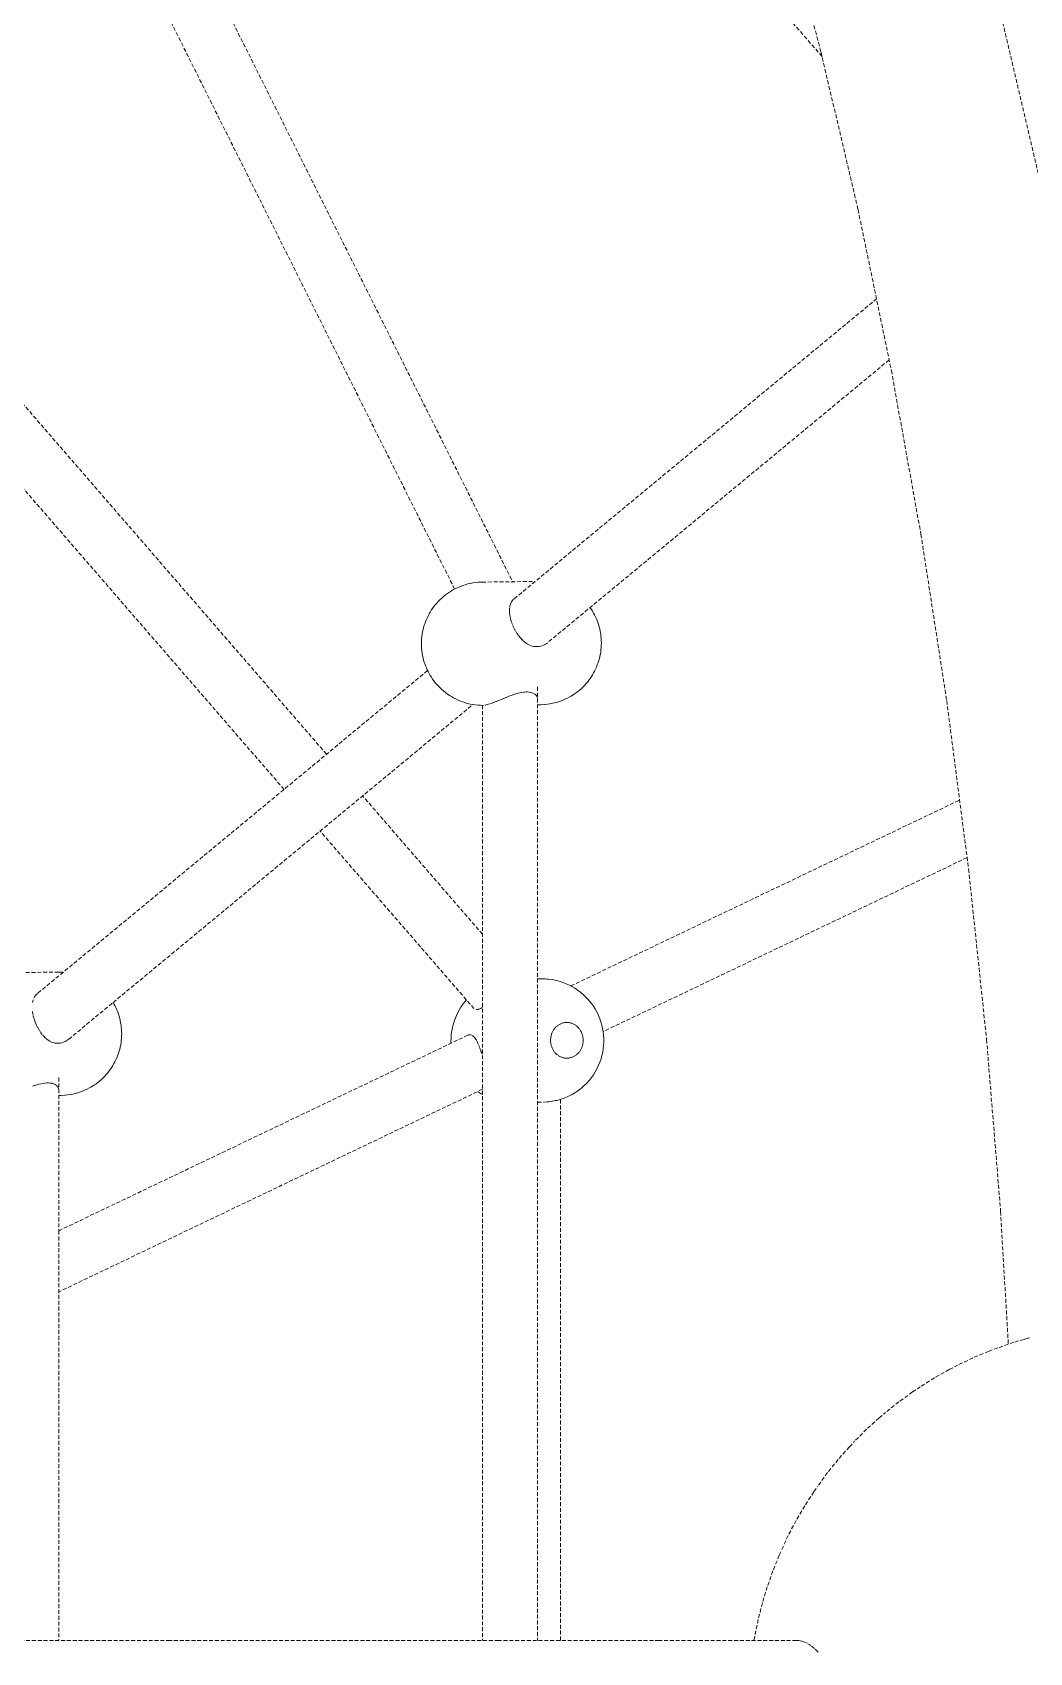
# Model space of a CAD drawing. Header units: millimetres. Extents: x -4710 to 4801, y -2494 to 3533.
# Drawn here: x 2273 to 2598, y 782 to 1311 of the extents above; entities that cross this region are included whole.
import ezdxf

# ---------------------------------------------------------------- set-up
doc = ezdxf.new("R2010")
doc.units = ezdxf.units.MM
doc.linetypes.add('HIDDEN', pattern=[1.905, 1.27, -0.635])
doc.layers.add('DIKOM_ЗОНА', color=90, linetype='Continuous')
doc.layers.add('DIKOM_ОБЪЕКТ', color=7, linetype='Continuous')

msp = doc.modelspace()

# ---------------------------------------------------------------- linework, layer by layer
at = {"layer": 'DIKOM_ЗОНА', "color": 3, "lineweight": 15}
msp.add_lwpolyline([(4784.014, 570.156, 0.0938746), (4783.602, 942.374, 0.2995804), (2291.139, 3510.482, 0.0687424), (1632.505, 3510.482, 0.06059), (1009.06, 3334.362, -0.2008128), (236.945, 3334.362, 0.06059), (-386.5, 3510.482, 0.0687424), (-1045.134, 3510.482, 0.2995804), (-3537.597, 942.374, 0.0938746), (-3538.009, 570.156, 0.3002322), (-1045.134, -2003.615, 0.0687424), (-386.5, -2003.615, 0.06059), (236.945, -1827.494, -0.2008128), (1009.06, -1827.494, 0.06059), (1632.505, -2003.615, 0.0687424), (2291.139, -2003.615, 0.3002322)], format="xyb", close=True, dxfattribs=at)
at = {"layer": 'DIKOM_ОБЪЕКТ', "color": 7, "linetype": 'HIDDEN', "lineweight": 15}
for p, q in [((2191.107, 1608.808), (2429.74, 1131.544)), ((2176.818, 1597.14), (2410.808, 1129.15)), ((2530.712, 1302.989), (2279.199, 1593.41)), ((2517.362, 1353.716), (2530.551, 1303.672)), ((2588.783, 1317.916), (2601.158, 1265.193)), ((2530.358, 1304.497), (2542.437, 1253.032)), ((2369.006, 1075.236), (2176.449, 1297.582)), ((2355.143, 1063.751), (2164.59, 1283.777)), ((2542.437, 1253.032), (2553.316, 1200.507)), ((2430.252, 1125.97), (2548.471, 1223.901)), ((2552.599, 1203.966), (2441.147, 1111.63)), ((2553.316, 1200.507), (2562.969, 1147.033)), ((2562.969, 1147.033), (2571.378, 1092.725)), ((2406.597, 1126.23), (2407.212, 1126.745)), ((2407.212, 1126.745), (2407.8, 1127.236)), ((2407.8, 1127.236), (2408.473, 1127.718)), ((2408.473, 1127.718), (2409.097, 1128.158)), ((2409.097, 1128.158), (2409.823, 1128.599)), ((2409.823, 1128.599), (2410.478, 1128.982)), ((2410.478, 1128.982), (2411.251, 1129.376)), ((2411.251, 1129.376), (2411.935, 1129.696)), ((2411.935, 1129.696), (2412.747, 1130.04)), ((2412.747, 1130.04), (2413.455, 1130.291)), ((2413.455, 1130.291), (2414.301, 1130.579)), ((2414.301, 1130.579), (2415.166, 1130.806)), ((2415.166, 1130.806), (2415.9, 1130.987)), ((2416.786, 1131.155), (2415.9, 1130.987)), ((2417.532, 1131.258), (2416.786, 1131.155)), ((2418.432, 1131.364), (2417.532, 1131.258)), ((2419.748, 1131.429), (2418.432, 1131.364)), ((2419.748, 1131.429), (2437.082, 1131.629)), ((2402.482, 1121.029), (2402.802, 1121.575)), ((2402.802, 1121.575), (2403.199, 1122.234)), ((2403.199, 1122.234), (2403.621, 1122.848)), ((2403.621, 1122.848), (2404.036, 1123.424)), ((2404.036, 1123.424), (2404.501, 1124.02)), ((2404.501, 1124.02), (2404.987, 1124.583)), ((2404.987, 1124.583), (2405.495, 1125.153)), ((2405.495, 1125.153), (2406.047, 1125.696)), ((2406.047, 1125.696), (2406.597, 1126.23)), ((2428.709, 1122.375), (2428.718, 1121.828)), ((2428.727, 1122.578), (2428.71, 1122.376)), ((2428.76, 1121.117), (2428.715, 1121.743)), ((2428.727, 1122.578), (2428.754, 1122.909)), ((2428.837, 1123.516), (2428.784, 1123.144)), ((2428.933, 1123.893), (2428.843, 1123.544)), ((2428.975, 1124.067), (2429.105, 1124.421)), ((2429.254, 1124.746), (2429.151, 1124.545)), ((2429.356, 1124.957), (2429.261, 1124.761)), ((2429.616, 1125.344), (2429.368, 1124.974)), ((2429.838, 1125.592), (2429.617, 1125.344)), ((2430.261, 1125.978), (2429.929, 1125.693)), ((2455.422, 1122.506), (2455.027, 1123.072)), ((2455.807, 1121.891), (2455.422, 1122.506)), ((2456.124, 1121.322), (2455.807, 1121.891)), ((2400.509, 1115.91), (2400.695, 1116.629)), ((2400.695, 1116.629), (2400.908, 1117.326)), ((2400.908, 1117.326), (2401.041, 1117.758)), ((2401.041, 1117.758), (2401.296, 1118.478)), ((2401.296, 1118.478), (2401.578, 1119.169)), ((2401.578, 1119.169), (2401.803, 1119.666)), ((2401.803, 1119.666), (2402.13, 1120.366)), ((2402.13, 1120.366), (2402.482, 1121.029)), ((2428.802, 1120.837), (2428.763, 1121.079)), ((2428.855, 1120.434), (2428.82, 1120.721)), ((2428.904, 1120.181), (2428.861, 1120.392)), ((2428.995, 1119.731), (2428.904, 1120.181)), ((2429.173, 1119.022), (2429.048, 1119.529)), ((2429.367, 1118.431), (2429.187, 1118.978)), ((2429.416, 1118.273), (2429.661, 1117.602)), ((2429.946, 1116.936), (2429.817, 1117.253)), ((2430.141, 1116.529), (2429.963, 1116.895)), ((2430.141, 1116.529), (2430.283, 1116.239)), ((2456.466, 1120.707), (2456.124, 1121.322)), ((2456.785, 1120.059), (2456.466, 1120.707)), ((2457.081, 1119.381), (2456.785, 1120.059)), ((2457.277, 1118.901), (2457.081, 1119.381)), ((2457.532, 1118.238), (2457.277, 1118.901)), ((2457.762, 1117.552), (2457.532, 1118.238)), ((2457.966, 1116.844), (2457.762, 1117.552)), ((2458.146, 1116.117), (2457.966, 1116.844)), ((2458.218, 1115.809), (2458.146, 1116.117)), ((2399.98, 1111.29), (2399.994, 1112.02)), ((2399.994, 1110.559), (2399.98, 1111.29)), ((2399.994, 1112.02), (2400.034, 1112.746)), ((2400.044, 1112.876), (2400.117, 1113.653)), ((2400.117, 1113.653), (2400.219, 1114.419)), ((2400.219, 1114.419), (2400.35, 1115.173)), ((2400.35, 1115.173), (2400.509, 1115.91)), ((2430.574, 1115.703), (2430.388, 1116.054)), ((2430.675, 1115.516), (2430.932, 1115.106)), ((2430.932, 1115.106), (2431.05, 1114.912)), ((2431.141, 1114.775), (2431.488, 1114.247)), ((2431.581, 1114.125), (2431.941, 1113.641)), ((2432.012, 1113.56), (2432.165, 1113.38)), ((2432.172, 1113.371), (2432.392, 1113.096)), ((2432.413, 1113.071), (2432.884, 1112.566)), ((2432.906, 1112.543), (2433.168, 1112.303)), ((2433.241, 1112.236), (2433.397, 1112.085)), ((2433.419, 1112.067), (2433.924, 1111.656)), ((2433.945, 1111.641), (2434.467, 1111.287)), ((2434.53, 1111.253), (2434.8, 1111.105)), ((2434.8, 1111.105), (2435, 1110.99)), ((2435.019, 1110.978), (2435.557, 1110.736)), ((2440.074, 1110.948), (2439.536, 1110.709)), ((2440.466, 1111.17), (2440.093, 1110.957)), ((2441.128, 1111.614), (2440.633, 1111.266)), ((2458.36, 1115.119), (2458.218, 1115.809)), ((2458.477, 1114.416), (2458.36, 1115.119)), ((2458.568, 1113.703), (2458.477, 1114.416)), ((2458.634, 1112.982), (2458.568, 1113.703)), ((2458.674, 1112.256), (2458.634, 1112.982)), ((2458.636, 1110.078), (2458.674, 1110.801)), ((2458.687, 1111.529), (2458.674, 1112.256)), ((2458.674, 1110.801), (2458.687, 1111.529)), ((2400.036, 1109.831), (2399.994, 1110.559)), ((2400.104, 1109.108), (2400.036, 1109.831)), ((2400.223, 1108.185), (2400.12, 1108.955)), ((2400.354, 1107.426), (2400.223, 1108.185)), ((2400.514, 1106.682), (2400.354, 1107.426)), ((2400.701, 1105.956), (2400.514, 1106.682)), ((2400.914, 1105.25), (2400.701, 1105.956)), ((2435.577, 1110.728), (2436.122, 1110.546)), ((2436.143, 1110.541), (2436.692, 1110.419)), ((2436.692, 1110.419), (2437.241, 1110.356)), ((2437.262, 1110.353), (2437.817, 1110.349)), ((2438.394, 1110.406), (2437.838, 1110.349)), ((2438.969, 1110.526), (2438.414, 1110.409)), ((2439.536, 1110.709), (2438.988, 1110.531)), ((2457.539, 1104.827), (2457.768, 1105.505)), ((2457.768, 1105.505), (2457.972, 1106.205)), ((2457.972, 1106.205), (2458.15, 1106.925)), ((2458.222, 1107.266), (2458.15, 1106.925)), ((2458.222, 1107.266), (2458.364, 1107.951)), ((2458.364, 1107.951), (2458.48, 1108.65)), ((2458.48, 1108.65), (2458.57, 1109.36)), ((2458.57, 1109.36), (2458.636, 1110.078)), ((2401.985, 1102.558), (2274.675, 997.087)), ((2400.914, 1105.25), (2401.047, 1104.849)), ((2401.303, 1104.12), (2401.047, 1104.849)), ((2401.586, 1103.419), (2401.303, 1104.12)), ((2401.894, 1102.747), (2401.586, 1103.419)), ((2401.894, 1102.747), (2402.139, 1102.238)), ((2402.492, 1101.561), (2402.139, 1102.238)), ((2402.869, 1100.922), (2402.492, 1101.561)), ((2402.869, 1100.922), (2403.211, 1100.37)), ((2403.632, 1099.739), (2403.211, 1100.37)), ((2455.433, 1100.562), (2455.039, 1099.968)), ((2455.433, 1100.562), (2455.818, 1101.162)), ((2455.818, 1101.162), (2456.179, 1101.799)), ((2456.475, 1102.361), (2456.179, 1101.799)), ((2456.475, 1102.361), (2456.794, 1102.997)), ((2456.794, 1102.997), (2457.089, 1103.665)), ((2457.089, 1103.665), (2457.359, 1104.361)), ((2457.539, 1104.827), (2457.359, 1104.361)), ((2403.632, 1099.739), (2404.048, 1099.19)), ((2404.514, 1098.575), (2404.048, 1099.19)), ((2405.002, 1098.011), (2404.514, 1098.575)), ((2405.002, 1098.011), (2405.509, 1097.449)), ((2406.038, 1096.914), (2405.509, 1097.449)), ((2406.038, 1096.914), (2406.612, 1096.376)), ((2407.181, 1095.879), (2406.612, 1096.376)), ((2407.181, 1095.879), (2407.816, 1095.371)), ((2408.422, 1094.92), (2407.816, 1095.371)), ((2431.418, 1095.114), (2430.734, 1094.917)), ((2432.094, 1095.277), (2431.431, 1095.118)), ((2432.744, 1095.413), (2432.122, 1095.282)), ((2433.375, 1095.508), (2432.766, 1095.417)), ((2433.706, 1095.535), (2433.385, 1095.509)), ((2433.972, 1095.557), (2433.706, 1095.535)), ((2434.181, 1095.558), (2434.542, 1095.561)), ((2434.551, 1095.56), (2435.08, 1095.521)), ((2435.088, 1095.52), (2435.582, 1095.436)), ((2435.59, 1095.433), (2435.967, 1095.326)), ((2436.051, 1095.304), (2436.46, 1095.149)), ((2436.466, 1095.146), (2436.704, 1095.016)), ((2436.833, 1094.945), (2437.145, 1094.711)), ((2437.871, 1097.223), (2437.872, 785.931)), ((2449.612, 1094.706), (2450.211, 1095.11)), ((2450.901, 1095.627), (2450.211, 1095.11)), ((2450.901, 1095.627), (2451.466, 1096.077)), ((2452.094, 1096.632), (2451.466, 1096.077)), ((2452.094, 1096.632), (2452.622, 1097.121)), ((2453.184, 1097.706), (2452.622, 1097.121)), ((2453.184, 1097.706), (2453.673, 1098.227)), ((2453.673, 1098.227), (2454.142, 1098.796)), ((2454.612, 1099.379), (2454.142, 1098.796)), ((2454.612, 1099.379), (2455.039, 1099.968)), ((2299.373, 994.18), (2416.811, 1091.465)), ((2408.422, 1094.92), (2409.114, 1094.449)), ((2409.754, 1094.051), (2409.114, 1094.449)), ((2409.754, 1094.051), (2410.496, 1093.622)), ((2411.166, 1093.283), (2410.496, 1093.622)), ((2411.166, 1093.283), (2411.953, 1092.904)), ((2411.953, 1092.904), (2412.766, 1092.582)), ((2413.474, 1092.303), (2412.766, 1092.582)), ((2413.474, 1092.303), (2414.321, 1092.037)), ((2415.047, 1091.83), (2414.321, 1092.037)), ((2415.047, 1091.83), (2415.92, 1091.622)), ((2416.661, 1091.49), (2415.92, 1091.622)), ((2417.553, 1091.343), (2416.661, 1091.49)), ((2418.453, 1091.258), (2417.553, 1091.343)), ((2418.453, 1091.258), (2419.206, 1091.204)), ((2420.217, 1091.188), (2419.206, 1091.204)), ((2419.875, 1091.193), (2419.875, 785.931)), ((2420.831, 1091.287), (2420.626, 1091.245)), ((2421.08, 1091.339), (2420.878, 1091.295)), ((2421.497, 1091.454), (2421.093, 1091.343)), ((2421.76, 1091.523), (2421.559, 1091.469)), ((2422.292, 1091.695), (2421.961, 1091.593)), ((2422.966, 1091.929), (2422.565, 1091.78)), ((2423.483, 1092.103), (2423.023, 1091.95)), ((2424.234, 1092.391), (2423.615, 1092.158)), ((2424.447, 1092.465), (2424.251, 1092.397)), ((2424.906, 1092.66), (2424.477, 1092.476)), ((2425.539, 1092.91), (2424.923, 1092.667)), ((2426.324, 1093.243), (2425.623, 1092.948)), ((2426.761, 1093.412), (2426.34, 1093.25)), ((2427.052, 1093.54), (2426.836, 1093.445)), ((2427.79, 1093.84), (2427.067, 1093.547)), ((2428.154, 1093.975), (2427.805, 1093.846)), ((2428.533, 1094.134), (2428.309, 1094.04)), ((2429.274, 1094.416), (2428.547, 1094.14)), ((2429.807, 1094.597), (2429.288, 1094.421)), ((2430.006, 1094.673), (2429.807, 1094.597)), ((2430.721, 1094.913), (2430.122, 1094.713)), ((2437.173, 1094.682), (2437.41, 1094.464)), ((2437.433, 1094.434), (2437.619, 1094.189)), ((2437.669, 1094.084), (2437.766, 1093.903)), ((2437.771, 1093.884), (2437.851, 1093.601)), ((2437.871, 1091.385), (2438.914, 1091.397)), ((2438.914, 1091.397), (2440.232, 1091.462)), ((2440.232, 1091.462), (2441.162, 1091.575)), ((2441.162, 1091.575), (2441.879, 1091.67)), ((2442.795, 1091.849), (2441.879, 1091.67)), ((2442.795, 1091.849), (2443.501, 1092.015)), ((2444.394, 1092.258), (2443.501, 1092.015)), ((2444.394, 1092.258), (2445.084, 1092.493)), ((2445.947, 1092.797), (2445.084, 1092.493)), ((2446.785, 1093.165), (2445.947, 1092.797)), ((2446.785, 1093.165), (2447.442, 1093.459)), ((2448.237, 1093.881), (2447.442, 1093.459)), ((2448.237, 1093.881), (2448.866, 1094.233)), ((2449.612, 1094.706), (2448.866, 1094.233)), ((2571.378, 1092.725), (2578.524, 1037.697)), ((2419.875, 1016.497), (2380.792, 1061.627)), ((2448.728, 999.582), (2575.594, 1060.261)), ((2417.096, 992.216), (2366.928, 1050.143)), ((2578.033, 1041.477), (2459.282, 984.679)), ((2578.524, 1037.697), (2584.391, 982.069)), ((2263.223, 1003.881), (2281.683, 1004.093)), ((2281.683, 1004.093), (2282.963, 1004.072)), ((2437.871, 1001.881), (2438.837, 1001.888)), ((2439.881, 1001.887), (2438.837, 1001.888)), ((2439.881, 1001.887), (2440.389, 1001.856)), ((2440.923, 1001.821), (2440.389, 1001.856)), ((2440.923, 1001.821), (2441.489, 1001.783)), ((2442.584, 1001.637), (2441.489, 1001.783)), ((2443.668, 1001.418), (2442.584, 1001.637)), ((2443.668, 1001.418), (2444.136, 1001.322)), ((2444.136, 1001.322), (2445.201, 1001.033)), ((2445.201, 1001.033), (2446.249, 1000.674)), ((2446.683, 1000.518), (2446.249, 1000.674)), ((2446.683, 1000.518), (2447.7, 1000.093)), ((2447.7, 1000.093), (2448.693, 999.602)), ((2273.148, 994.547), (2273.293, 995.063)), ((2273.718, 996.006), (2273.494, 995.576)), ((2273.94, 996.329), (2273.731, 996.028)), ((2274.313, 996.771), (2274.006, 996.426)), ((2274.666, 997.08), (2274.329, 996.787)), ((2414.244, 994.529), (2413.537, 993.625)), ((2414.674, 995.013), (2414.244, 994.529)), ((2449.078, 999.393), (2448.693, 999.602)), ((2449.078, 999.393), (2450.03, 998.843)), ((2450.03, 998.843), (2450.95, 998.231)), ((2450.95, 998.231), (2451.835, 997.559)), ((2452.146, 997.32), (2451.835, 997.559)), ((2452.146, 997.32), (2452.979, 996.601)), ((2452.979, 996.601), (2453.773, 995.828)), ((2453.773, 995.828), (2454.522, 995.005)), ((2454.744, 994.757), (2454.522, 995.005)), ((2454.744, 994.757), (2455.433, 993.901)), ((2273.042, 991.225), (2273.097, 990.895)), ((2273.115, 994.364), (2273.068, 994.121)), ((2273.135, 990.614), (2273.097, 990.895)), ((2273.269, 989.974), (2273.139, 990.588)), ((2273.48, 989.138), (2273.336, 989.706)), ((2284.873, 982.169), (2299.373, 994.18)), ((2299.599, 993.774), (2299.373, 994.18)), ((2299.941, 993.159), (2299.599, 993.774)), ((2300.26, 992.511), (2299.941, 993.159)), ((2300.556, 991.832), (2300.26, 992.511)), ((2300.753, 991.352), (2300.556, 991.832)), ((2301.007, 990.69), (2300.753, 991.352)), ((2301.237, 990.004), (2301.007, 990.69)), ((2301.441, 989.296), (2301.237, 990.004)), ((2301.621, 988.569), (2301.441, 989.296)), ((2411.157, 989.407), (2410.748, 988.33)), ((2411.627, 990.453), (2411.157, 989.407)), ((2412.155, 991.465), (2411.627, 990.453)), ((2412.741, 992.438), (2412.155, 991.465)), ((2412.741, 992.438), (2412.883, 992.674)), ((2413.537, 993.625), (2412.883, 992.674)), ((2417.794, 991.915), (2418.007, 991.902)), ((2418.007, 991.902), (2418.233, 991.912)), ((2418.491, 991.966), (2418.237, 991.912)), ((2418.761, 992.045), (2418.499, 991.968)), ((2419.036, 992.145), (2418.766, 992.046)), ((2419.317, 992.268), (2419.041, 992.147)), ((2419.606, 992.414), (2419.322, 992.27)), ((2419.875, 992.571), (2419.612, 992.417)), ((2455.433, 993.901), (2456.074, 993.002)), ((2456.665, 992.061), (2456.074, 993.002)), ((2457.203, 991.084), (2456.665, 992.061)), ((2457.317, 990.875), (2457.203, 991.084)), ((2457.317, 990.875), (2457.789, 989.886)), ((2457.789, 989.886), (2458.207, 988.868)), ((2273.56, 988.887), (2273.493, 989.092)), ((2273.56, 988.887), (2273.688, 988.499)), ((2273.896, 987.911), (2273.726, 988.371)), ((2273.896, 987.911), (2273.984, 987.672)), ((2273.999, 987.633), (2274.16, 987.276)), ((2274.267, 987.016), (2274.16, 987.276)), ((2274.31, 986.912), (2274.52, 986.489)), ((2274.52, 986.488), (2274.638, 986.242)), ((2274.68, 986.164), (2274.779, 985.986)), ((2274.779, 985.986), (2275.005, 985.551)), ((2275.014, 985.535), (2275.121, 985.362)), ((2275.121, 985.362), (2275.395, 984.908)), ((2275.414, 984.878), (2275.558, 984.675)), ((2275.563, 984.667), (2275.815, 984.279)), ((2275.834, 984.251), (2276.258, 983.692)), ((2301.694, 988.261), (2301.621, 988.569)), ((2301.835, 987.57), (2301.694, 988.261)), ((2301.952, 986.867), (2301.835, 987.57)), ((2302.044, 986.154), (2301.952, 986.867)), ((2302.109, 985.433), (2302.044, 986.154)), ((2302.149, 984.708), (2302.109, 985.433)), ((2302.163, 983.98), (2302.149, 984.708)), ((2302.15, 983.253), (2302.163, 983.98)), ((2409.879, 984.874), (2409.73, 983.747)), ((2410.093, 985.988), (2409.879, 984.874)), ((2410.401, 987.227), (2410.117, 986.102)), ((2410.748, 988.33), (2410.401, 987.227)), ((2442.387, 983.64), (2442.463, 983.88)), ((2442.463, 983.88), (2442.549, 984.117)), ((2442.644, 984.349), (2442.549, 984.117)), ((2442.644, 984.349), (2442.748, 984.577)), ((2442.748, 984.577), (2442.861, 984.8)), ((2442.861, 984.8), (2442.983, 985.018)), ((2443.114, 985.229), (2442.983, 985.018)), ((2443.114, 985.229), (2443.253, 985.434)), ((2443.253, 985.434), (2443.399, 985.631)), ((2443.554, 985.821), (2443.399, 985.631)), ((2443.554, 985.821), (2443.715, 986.003)), ((2443.715, 986.003), (2443.884, 986.178)), ((2443.884, 986.178), (2444.059, 986.344)), ((2444.241, 986.501), (2444.059, 986.344)), ((2444.241, 986.501), (2444.429, 986.65)), ((2444.429, 986.65), (2444.622, 986.79)), ((2444.821, 986.92), (2444.622, 986.79)), ((2444.821, 986.92), (2445.026, 987.04)), ((2445.026, 987.04), (2445.234, 987.151)), ((2445.234, 987.151), (2445.446, 987.251)), ((2445.663, 987.341), (2445.446, 987.251)), ((2445.663, 987.341), (2445.883, 987.421)), ((2445.883, 987.421), (2446.106, 987.489)), ((2446.106, 987.489), (2446.331, 987.547)), ((2446.558, 987.594), (2446.331, 987.547)), ((2446.558, 987.594), (2446.788, 987.631)), ((2446.788, 987.631), (2447.019, 987.656)), ((2447.251, 987.67), (2447.019, 987.656)), ((2447.251, 987.67), (2447.483, 987.673)), ((2447.483, 987.673), (2447.715, 987.665)), ((2447.715, 987.665), (2447.946, 987.645)), ((2448.176, 987.615), (2447.946, 987.645)), ((2448.176, 987.615), (2448.405, 987.573)), ((2448.405, 987.573), (2448.632, 987.521)), ((2448.632, 987.521), (2448.856, 987.458)), ((2449.078, 987.384), (2448.856, 987.458)), ((2449.078, 987.384), (2449.296, 987.299)), ((2449.296, 987.299), (2449.512, 987.204)), ((2449.723, 987.099), (2449.512, 987.204)), ((2449.723, 987.099), (2449.93, 986.984)), ((2449.93, 986.984), (2450.131, 986.859)), ((2450.131, 986.859), (2450.328, 986.724)), ((2450.519, 986.581), (2450.328, 986.724)), ((2450.519, 986.581), (2450.704, 986.428)), ((2450.704, 986.428), (2450.883, 986.266)), ((2451.056, 986.096), (2450.883, 986.266)), ((2451.056, 986.096), (2451.222, 985.918)), ((2451.222, 985.918), (2451.38, 985.732)), ((2451.38, 985.732), (2451.531, 985.539)), ((2451.674, 985.339), (2451.531, 985.539)), ((2451.674, 985.339), (2451.809, 985.132)), ((2451.935, 984.919), (2451.809, 985.132)), ((2452.053, 984.701), (2451.935, 984.919)), ((2452.163, 984.476), (2452.053, 984.701)), ((2452.163, 984.476), (2452.263, 984.248)), ((2452.263, 984.248), (2452.355, 984.014)), ((2452.437, 983.776), (2452.355, 984.014)), ((2458.207, 988.868), (2458.568, 987.824)), ((2458.568, 987.824), (2458.871, 986.758)), ((2458.871, 986.758), (2459.115, 985.673)), ((2459.115, 985.673), (2459.299, 984.575)), ((2459.299, 984.575), (2459.423, 983.467)), ((2276.397, 983.535), (2276.711, 983.159)), ((2276.731, 983.136), (2277.197, 982.665)), ((2277.219, 982.645), (2277.377, 982.511)), ((2277.508, 982.399), (2277.702, 982.225)), ((2277.713, 982.216), (2278.211, 981.848)), ((2278.232, 981.834), (2278.748, 981.526)), ((2278.849, 981.478), (2279.279, 981.276)), ((2279.298, 981.267), (2279.832, 981.076)), ((2279.853, 981.069), (2280.395, 980.94)), ((2280.406, 980.938), (2280.952, 980.871)), ((2280.963, 980.87), (2281.507, 980.865)), ((2282.082, 980.922), (2281.53, 980.866)), ((2281.613, 919.652), (2415.01, 983.455)), ((2282.647, 981.042), (2282.093, 980.924)), ((2283.212, 981.227), (2282.659, 981.045)), ((2283.434, 981.324), (2283.234, 981.235)), ((2283.779, 981.476), (2283.434, 981.324)), ((2284.323, 981.784), (2283.79, 981.482)), ((2284.864, 982.163), (2284.476, 981.89)), ((2301.243, 977.957), (2301.447, 978.657)), ((2301.447, 978.657), (2301.626, 979.376)), ((2301.697, 979.718), (2301.626, 979.376)), ((2301.697, 979.718), (2301.839, 980.403)), ((2301.839, 980.403), (2301.955, 981.101)), ((2301.955, 981.101), (2302.046, 981.811)), ((2302.046, 981.811), (2302.111, 982.529)), ((2302.111, 982.529), (2302.15, 983.253)), ((2409.645, 982.613), (2409.626, 981.474)), ((2409.626, 981.474), (2409.649, 980.89)), ((2409.73, 983.747), (2409.645, 982.613)), ((2415.224, 983.552), (2415.018, 983.458)), ((2415.456, 983.623), (2415.236, 983.557)), ((2415.684, 983.656), (2415.463, 983.624)), ((2415.691, 983.656), (2415.911, 983.653)), ((2415.918, 983.652), (2416.139, 983.612)), ((2416.139, 983.612), (2416.355, 983.538)), ((2416.578, 983.421), (2416.78, 983.28)), ((2416.787, 983.274), (2416.981, 983.101)), ((2416.982, 983.101), (2417.166, 982.902)), ((2417.175, 982.891), (2417.365, 982.668)), ((2417.373, 982.657), (2417.507, 982.474)), ((2417.555, 982.407), (2417.728, 982.136)), ((2417.736, 982.122), (2417.901, 981.83)), ((2417.936, 981.758), (2418.077, 981.509)), ((2418.129, 981.405), (2418.239, 981.19)), ((2418.248, 981.17), (2418.402, 980.835)), ((2418.411, 980.813), (2418.494, 980.613)), ((2418.631, 980.314), (2418.719, 980.112)), ((2418.73, 980.086), (2418.876, 979.722)), ((2418.887, 979.693), (2418.969, 979.471)), ((2419.076, 979.215), (2419.182, 978.948)), ((2419.194, 978.915), (2419.337, 978.53)), ((2442.129, 981.885), (2442.136, 982.14)), ((2442.132, 981.63), (2442.129, 981.885)), ((2442.132, 981.63), (2442.145, 981.376)), ((2442.136, 982.14), (2442.153, 982.394)), ((2442.168, 981.122), (2442.145, 981.376)), ((2442.18, 982.648), (2442.153, 982.394)), ((2442.202, 980.87), (2442.168, 981.122)), ((2442.18, 982.648), (2442.217, 982.899)), ((2442.202, 980.87), (2442.245, 980.62)), ((2442.217, 982.899), (2442.264, 983.149)), ((2442.298, 980.372), (2442.245, 980.62)), ((2442.321, 983.396), (2442.264, 983.149)), ((2442.362, 980.127), (2442.298, 980.372)), ((2442.321, 983.396), (2442.387, 983.64)), ((2442.434, 979.885), (2442.362, 980.127)), ((2442.434, 979.885), (2442.516, 979.647)), ((2442.607, 979.414), (2442.516, 979.647)), ((2442.707, 979.184), (2442.607, 979.414)), ((2442.816, 978.96), (2442.707, 979.184)), ((2442.816, 978.96), (2442.935, 978.742)), ((2443.062, 978.529), (2442.935, 978.742)), ((2451.756, 978.432), (2451.887, 978.643)), ((2452.01, 978.861), (2451.887, 978.643)), ((2452.123, 979.084), (2452.01, 978.861)), ((2452.227, 979.312), (2452.123, 979.084)), ((2452.227, 979.312), (2452.322, 979.544)), ((2452.407, 979.781), (2452.322, 979.544)), ((2452.483, 980.021), (2452.407, 979.781)), ((2452.437, 983.776), (2452.509, 983.534)), ((2452.55, 980.265), (2452.483, 980.021)), ((2452.509, 983.534), (2452.572, 983.289)), ((2452.55, 980.265), (2452.607, 980.512)), ((2452.572, 983.289), (2452.625, 983.041)), ((2452.654, 980.762), (2452.607, 980.512)), ((2452.669, 982.791), (2452.625, 983.041)), ((2452.691, 981.013), (2452.654, 980.762)), ((2452.669, 982.791), (2452.702, 982.538)), ((2452.691, 981.013), (2452.718, 981.267)), ((2452.702, 982.538), (2452.725, 982.285)), ((2452.735, 981.521), (2452.718, 981.267)), ((2452.738, 982.031), (2452.725, 982.285)), ((2452.742, 981.776), (2452.735, 981.521)), ((2452.738, 982.031), (2452.742, 981.776)), ((2459.307, 979.012), (2459.125, 977.914)), ((2459.427, 980.12), (2459.307, 979.012)), ((2459.423, 983.467), (2459.486, 982.352)), ((2459.487, 981.235), (2459.427, 980.12)), ((2459.486, 982.352), (2459.487, 981.235)), ((2584.391, 982.069), (2588.968, 925.957)), ((2298.908, 973.014), (2299.293, 973.613)), ((2299.293, 973.613), (2299.655, 974.251)), ((2299.95, 974.813), (2299.655, 974.251)), ((2299.95, 974.813), (2300.269, 975.448)), ((2300.269, 975.448), (2300.564, 976.116)), ((2300.564, 976.116), (2300.834, 976.812)), ((2301.014, 977.279), (2300.834, 976.812)), ((2301.014, 977.279), (2301.243, 977.957)), ((2419.337, 978.53), (2419.403, 978.335)), ((2419.403, 978.335), (2419.481, 978.142)), ((2419.495, 978.105), (2419.64, 977.718)), ((2419.653, 977.679), (2419.791, 977.284)), ((2443.196, 978.322), (2443.062, 978.529)), ((2443.196, 978.322), (2443.339, 978.122)), ((2443.49, 977.929), (2443.339, 978.122)), ((2443.649, 977.743), (2443.49, 977.929)), ((2443.814, 977.565), (2443.649, 977.743)), ((2443.814, 977.565), (2443.987, 977.395)), ((2444.166, 977.233), (2443.987, 977.395)), ((2444.351, 977.08), (2444.166, 977.233)), ((2444.351, 977.08), (2444.542, 976.937)), ((2444.739, 976.802), (2444.542, 976.937)), ((2444.941, 976.677), (2444.739, 976.802)), ((2445.147, 976.562), (2444.941, 976.677)), ((2445.147, 976.562), (2445.359, 976.457)), ((2445.574, 976.362), (2445.359, 976.457)), ((2445.793, 976.277), (2445.574, 976.362)), ((2445.793, 976.277), (2446.015, 976.203)), ((2446.239, 976.14), (2446.015, 976.203)), ((2446.466, 976.088), (2446.239, 976.14)), ((2446.694, 976.046), (2446.466, 976.088)), ((2446.694, 976.046), (2446.924, 976.015)), ((2447.155, 975.996), (2446.924, 976.015)), ((2447.387, 975.988), (2447.155, 975.996)), ((2447.62, 975.991), (2447.387, 975.988)), ((2447.62, 975.991), (2447.852, 976.005)), ((2448.083, 976.03), (2447.852, 976.005)), ((2448.312, 976.066), (2448.083, 976.03)), ((2448.312, 976.066), (2448.539, 976.113)), ((2448.764, 976.172), (2448.539, 976.113)), ((2448.987, 976.241), (2448.764, 976.172)), ((2449.207, 976.32), (2448.987, 976.241)), ((2449.207, 976.32), (2449.423, 976.41)), ((2449.636, 976.51), (2449.423, 976.41)), ((2449.845, 976.621), (2449.636, 976.51)), ((2450.049, 976.741), (2449.845, 976.621)), ((2450.049, 976.741), (2450.248, 976.871)), ((2450.442, 977.011), (2450.248, 976.871)), ((2450.63, 977.16), (2450.442, 977.011)), ((2450.63, 977.16), (2450.811, 977.317)), ((2450.987, 977.483), (2450.811, 977.317)), ((2451.155, 977.658), (2450.987, 977.483)), ((2451.317, 977.84), (2451.155, 977.658)), ((2451.317, 977.84), (2451.471, 978.03)), ((2451.617, 978.227), (2451.471, 978.03)), ((2451.756, 978.432), (2451.617, 978.227)), ((2457.81, 973.701), (2457.34, 972.712)), ((2458.225, 974.719), (2457.81, 973.701)), ((2458.583, 975.763), (2458.225, 974.719)), ((2458.884, 976.829), (2458.583, 975.763)), ((2459.125, 977.914), (2458.884, 976.829)), ((2281.613, 969.689), (2281.613, 919.652)), ((2294.377, 968.079), (2293.686, 967.562)), ((2294.377, 968.079), (2294.941, 968.529)), ((2295.57, 969.083), (2294.941, 968.529)), ((2295.57, 969.083), (2296.098, 969.573)), ((2296.66, 970.158), (2296.098, 969.573)), ((2296.66, 970.158), (2297.149, 970.678)), ((2297.149, 970.678), (2297.617, 971.248)), ((2298.087, 971.831), (2297.617, 971.248)), ((2298.087, 971.831), (2298.514, 972.419)), ((2298.908, 973.014), (2298.514, 972.419)), ((2454.555, 968.569), (2453.807, 967.746)), ((2454.776, 968.824), (2454.555, 968.569)), ((2455.463, 969.679), (2454.776, 968.824)), ((2456.102, 970.579), (2455.463, 969.679)), ((2456.69, 971.519), (2456.102, 970.579)), ((2457.226, 972.497), (2456.69, 971.519)), ((2457.34, 972.712), (2457.226, 972.497)), ((2273.761, 967.054), (2273.058, 966.816)), ((2274.169, 967.191), (2273.783, 967.061)), ((2274.476, 967.293), (2274.169, 967.191)), ((2275.17, 967.492), (2274.492, 967.298)), ((2275.845, 967.654), (2275.186, 967.496)), ((2276.314, 967.742), (2275.86, 967.656)), ((2277.116, 967.873), (2276.509, 967.782)), ((2277.703, 967.923), (2277.129, 967.874)), ((2277.703, 967.923), (2278.253, 967.929)), ((2278.265, 967.929), (2278.785, 967.891)), ((2278.797, 967.891), (2279.284, 967.81)), ((2279.405, 967.777), (2279.746, 967.694)), ((2279.756, 967.691), (2280.164, 967.539)), ((2280.292, 967.473), (2280.537, 967.343)), ((2280.546, 967.338), (2280.822, 967.136)), ((2280.868, 967.105), (2281.104, 966.894)), ((2281.137, 966.863), (2281.345, 966.597)), ((2281.375, 966.538), (2281.482, 966.345)), ((2281.502, 966.31), (2281.586, 966.017)), ((2419.875, 965.831), (2281.613, 899.701)), ((2281.613, 963.839), (2282.389, 963.848)), ((2282.389, 963.848), (2283.707, 963.914)), ((2283.707, 963.914), (2284.638, 964.026)), ((2284.638, 964.026), (2285.354, 964.122)), ((2286.27, 964.3), (2285.354, 964.122)), ((2286.27, 964.3), (2286.976, 964.467)), ((2287.87, 964.71), (2286.976, 964.467)), ((2287.87, 964.71), (2288.56, 964.944)), ((2289.422, 965.249), (2288.56, 964.944)), ((2290.26, 965.616), (2289.422, 965.249)), ((2290.26, 965.616), (2290.917, 965.91)), ((2291.712, 966.333), (2290.917, 965.91)), ((2291.712, 966.333), (2292.342, 966.685)), ((2293.087, 967.157), (2292.342, 966.685)), ((2293.087, 967.157), (2293.686, 967.562)), ((2418.509, 965.004), (2419.479, 964.388)), ((2419.479, 964.388), (2419.875, 964.172)), ((2446.296, 962.88), (2445.25, 962.52)), ((2446.73, 963.043), (2446.296, 962.88)), ((2447.746, 963.467), (2446.73, 963.043)), ((2448.737, 963.959), (2447.746, 963.467)), ((2449.122, 964.174), (2448.737, 963.959)), ((2450.073, 964.724), (2449.122, 964.174)), ((2450.992, 965.336), (2450.073, 964.724)), ((2451.875, 966.008), (2450.992, 965.336)), ((2452.185, 966.255), (2451.875, 966.008)), ((2453.017, 966.973), (2452.185, 966.255)), ((2453.807, 967.746), (2453.017, 966.973)), ((2437.871, 961.636), (2439.912, 961.652)), ((2439.912, 961.652), (2440.954, 961.716)), ((2440.954, 961.716), (2441.539, 961.764)), ((2441.539, 961.764), (2442.634, 961.91)), ((2442.634, 961.91), (2443.718, 962.128)), ((2443.718, 962.128), (2444.185, 962.231)), ((2445.25, 962.52), (2444.185, 962.231)), ((2445.366, 785.931), (2445.365, 962.56)), ((2588.968, 925.957), (2591.481, 882.629)), ((2281.613, 919.649), (2281.612, 785.931)), ((2596.617, 884.192), (2593.284, 883.254)), ((2596.846, 884.253), (2596.608, 884.189)), ((2597.208, 884.352), (2596.846, 884.253)), ((2598.421, 884.681), (2597.208, 884.352)), ((2579.944, 878.167), (2574.941, 875.739)), ((2585.049, 880.284), (2579.944, 878.167)), ((2585.049, 880.284), (2588.041, 881.435)), ((2593.284, 883.254), (2588.041, 881.435)), ((2572.202, 874.332), (2567.377, 871.636)), ((2572.202, 874.332), (2574.941, 875.739)), ((2560.247, 867.032), (2562.678, 868.647)), ((2567.377, 871.636), (2562.678, 868.647)), ((2555.759, 863.81), (2551.422, 860.318)), ((2560.247, 867.032), (2555.759, 863.81)), ((2549.346, 858.55), (2545.249, 854.866)), ((2549.346, 858.55), (2551.422, 860.318)), ((2545.249, 854.866), (2541.321, 850.936)), ((2539.641, 849.078), (2535.975, 845.003)), ((2539.641, 849.078), (2541.321, 850.936)), ((2535.975, 845.003), (2532.497, 840.708)), ((2528.041, 834.439), (2529.214, 836.206)), ((2532.497, 840.708), (2529.214, 836.206)), ((2528.041, 834.439), (2525.041, 829.859)), ((2525.041, 829.859), (2522.25, 825.101)), ((2519.674, 820.178), (2517.323, 815.104)), ((2522.25, 825.101), (2519.674, 820.178)), ((2516.731, 813.693), (2517.323, 815.104)), ((2516.731, 813.693), (2514.67, 808.629)), ((2514.67, 808.629), (2512.837, 803.446)), ((2512.837, 803.446), (2511.238, 798.157)), ((2511.238, 798.157), (2509.878, 792.778)), ((2509.878, 792.778), (2508.76, 787.322)), ((2317.97, 785.931), (2263.381, 785.931)), ((2371.936, 785.931), (2317.97, 785.931)), ((2425.169, 785.931), (2371.936, 785.931)), ((2477.563, 785.931), (2425.169, 785.931)), ((2522.329, 785.931), (2477.563, 785.931)), ((2508.76, 787.322), (2508.54, 785.931)), ((2522.876, 785.879), (2522.33, 785.931)), ((2523.385, 785.835), (2522.876, 785.879)), ((2524.625, 785.524), (2523.566, 785.816)), ((2525.808, 784.987), (2524.779, 785.482)), ((2526.712, 784.434), (2526.108, 784.82)), ((2527.048, 784.226), (2526.712, 784.434)), ((2528.26, 783.248), (2527.198, 784.134)), ((2529.093, 782.383), (2528.446, 783.082)), ((2529.425, 782.059), (2529.093, 782.383))]:
    msp.add_line(p, q, dxfattribs=at)

doc.saveas('drawing.dxf')
